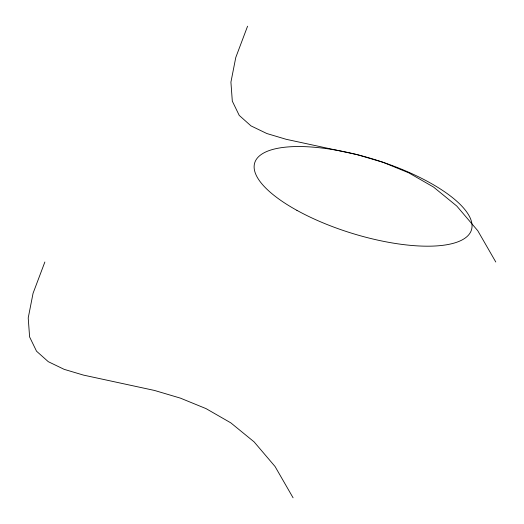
<?xml version="1.0" encoding="UTF-8"?>
<svg xmlns="http://www.w3.org/2000/svg" width="524" height="524" viewBox="0 0 524 524"><rect width="100%" height="100%" fill="white"/><g stroke="black" fill="none" stroke-linecap="round" stroke-linejoin="round"><path stroke-width="0.79" d="M44.867 262L33.064 293.283L28.217 317.944L29.606 336.939L36.529 351.198L48.28 361.684L64.138 369.335L83.408 375.086L154.554 390.465L180.348 398.116L206.011 408.602L230.822 422.861L254.081 441.856L275.067 466.517L293.08 497.8M247.57 26.2L235.774 57.483L230.92 82.144L232.309 101.139L239.232 115.398L250.983 125.884L266.847 133.535L286.111 139.286L357.257 154.665L383.057 162.316L408.713 172.802L433.531 187.061L456.784 206.056L477.77 230.717L495.783 262M296.918 210.353A113.439 38.573 17.2 0 0 471.148 230.776A113.439 38.573 17.2 0 0 321.199 147.951A113.439 38.573 17.2 0 0 296.918 210.353"/></g></svg>
